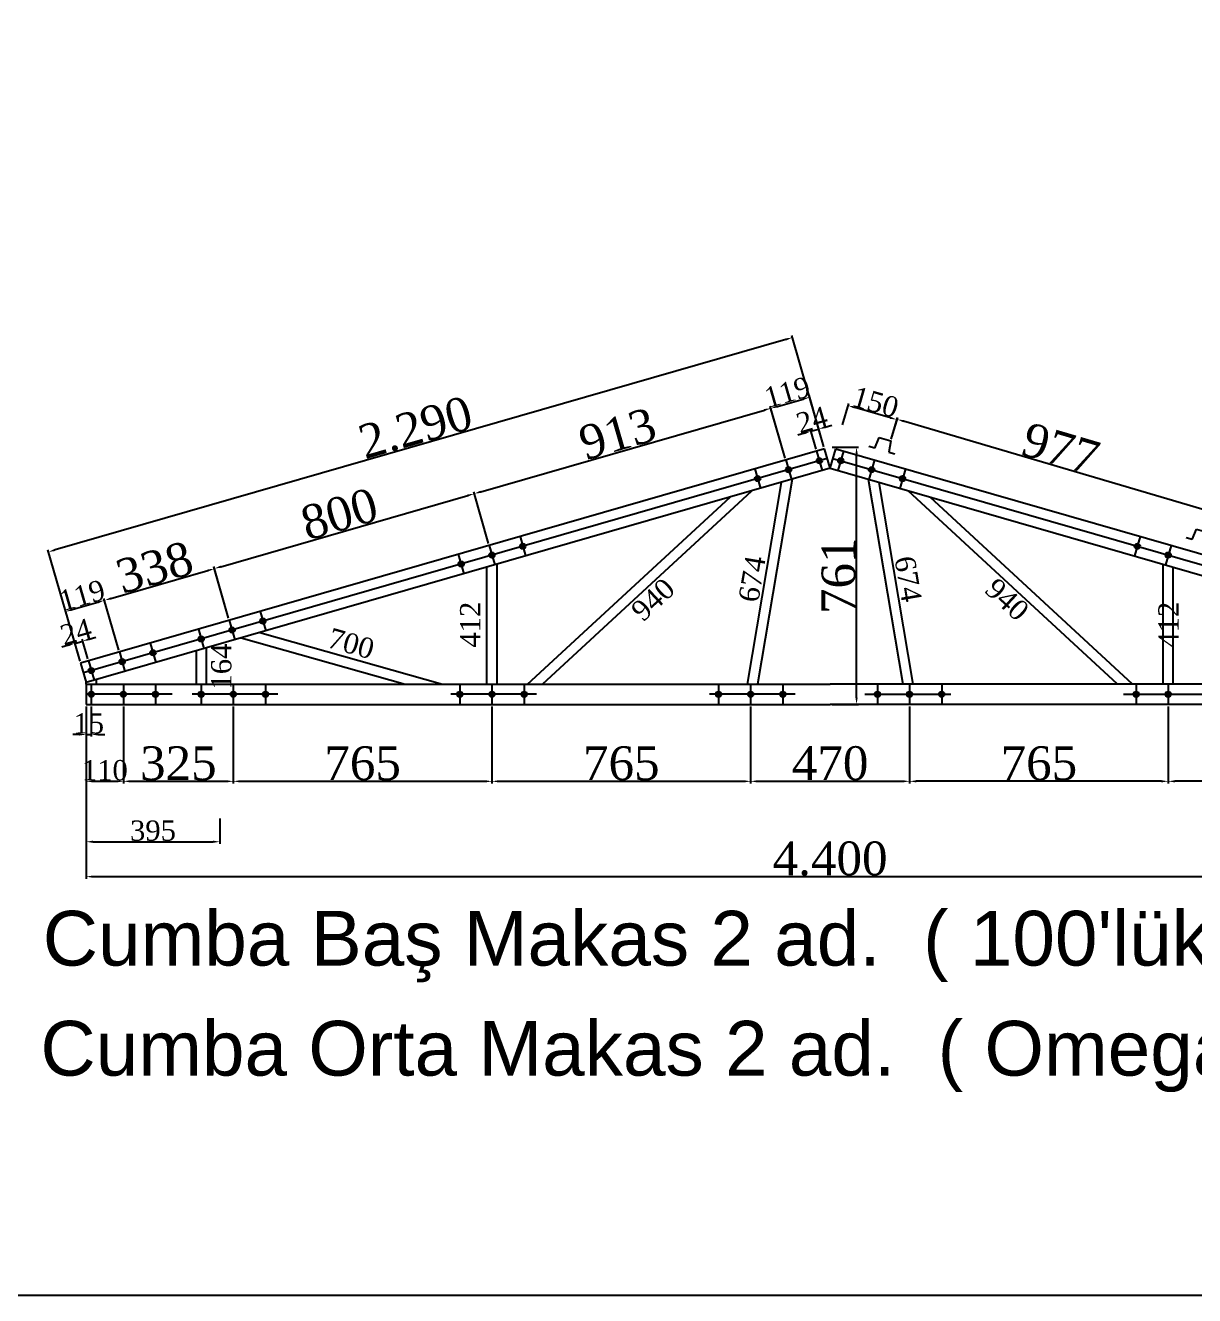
# Model space of a CAD drawing. Header units: millimetres. Extents: x 206945 to 219731, y -209822 to -201066.
# Drawn here: x 210090 to 213548, y -209822 to -206064 of the extents above; entities that cross this region are included whole.
import ezdxf

# ---------------------------------------------------------------- set-up
doc = ezdxf.new("R2010")
doc.units = ezdxf.units.MM
doc.header["$MEASUREMENT"] = 0
for name, color, linetype in [('Block1', 255, 'Continuous'), ('ZEMİN', 191, 'Continuous'), ('ÖLÇÜLENDİRME', 121, 'Continuous')]:
    doc.layers.add(name, color=color, linetype=linetype)
doc.styles.add('133', font='times.ttf')
doc.styles.get("Standard").update_dxf_attribs({"font": 'arial.ttf'})
doc.dimstyles.new('MAKAS', dxfattribs={"dimscale": 20, "dimtxt": 1.3, "dimasz": 1, "dimexe": 0.3, "dimexo": 0.3, "dimgap": 0.1, "dimtad": 1, "dimrnd": 1, "dimzin": 12, "dimdsep": 46, "dimlunit": 6, "dimtxsty": '133', "dimcen": 0.8, "dimdle": 0.0005, "dimclrd": 4, "dimclre": 6, "dimclrt": 2, "dimazin": 3, "dimtfac": 1, "dimtmove": 0, "dimatfit": 2, "dimldrblk": 'DOTSMALL', "dimfxl": 0, "dimtolj": 1, "dimtzin": 0, "dimarcsym": 0})
doc.dimstyles.new('makas 1', dxfattribs={"dimscale": 20, "dimtxt": 3, "dimasz": 1.2, "dimexe": 0.3, "dimexo": 0.3, "dimgap": 0.1, "dimtad": 1, "dimrnd": 1, "dimzin": 12, "dimdsep": 46, "dimlunit": 6, "dimtxsty": '133', "dimblk": 'NONE', "dimcen": 0.8, "dimdle": 0.0005, "dimse1": 1, "dimse2": 1, "dimsd1": 1, "dimsd2": 1, "dimclrd": 105, "dimclre": 42, "dimclrt": 2, "dimazin": 3, "dimtfac": 1, "dimtmove": 0, "dimatfit": 2, "dimldrblk": 'NONE', "dimfxl": 0, "dimtolj": 1, "dimtzin": 0, "dimarcsym": 0})

# ---------------------------------------------------------------- blocks, each defined once
blk = doc.blocks.new('*D7356')
at = {"layer": 'Defpoints', "color": 0}
for p in [(210259.5, -207885.2), (210253.1, -207950.4), (210276.4, -207943.6)]:
    blk.add_point(p, dxfattribs=at)
at = {"layer": 'ÖLÇÜLENDİRME', "color": 6, "lineweight": -2, "ltscale": 0.5}
for p, q in [((210274.7, -207937.9), (210257.9, -207879.4)), ((210251.4, -207944.6), (210234.6, -207886.1))]:
    blk.add_line(p, q, dxfattribs=at)
at = {"layer": 'ÖLÇÜLENDİRME', "color": 4, "lineweight": -2, "ltscale": 0.5}
for p, q in [((210278.8, -207879.6), (210298, -207874.1)), ((210217, -207897.4), (210197.8, -207903)), ((210236.2, -207891.9), (210259.5, -207885.2))]:
    blk.add_line(p, q, dxfattribs=at)
at = {"layer": 'ÖLÇÜLENDİRME', "color": 4}
for points in [[(210277.8, -207876.4), (210279.7, -207882.8), (210259.5, -207885.2)], [(210217.9, -207900.6), (210216.1, -207894.2), (210236.2, -207891.9)]]:
    blk.add_solid(points, dxfattribs=at)
at = {"layer": 'ÖLÇÜLENDİRME', "color": 2, "insert": (210239.1, -207857.8), "char_height": 60, "attachment_point": 5, "rotation": 16.0764, "style": '133'}
blk.add_mtext('\\A1;24', dxfattribs=at)
blk = doc.blocks.new('_DotSmall')
at = {"color": 0, "linetype": 'ByBlock', "const_width": 0.5}
blk.add_lwpolyline([(-0.0625, 0, 1), (0.0625, 0, 1)], format="xyb", close=True, dxfattribs=at)
blk = doc.blocks.new('*D7357')
at = {"layer": 'Defpoints', "color": 0}
for p in [(210323.7, -207764.7), (210367.7, -207917.3), (210253.1, -207950.4)]:
    blk.add_point(p, dxfattribs=at)
at = {"layer": 'ÖLÇÜLENDİRME', "color": 4, "lineweight": -2, "ltscale": 0.5}
blk.add_line((210228.3, -207792.2), (210304.5, -207770.2), dxfattribs=at)
at = {"layer": 'ÖLÇÜLENDİRME', "color": 6, "lineweight": -2, "ltscale": 0.5}
for p, q in [((210366, -207911.6), (210322, -207758.9)), ((210251.4, -207944.6), (210207.4, -207791.9))]:
    blk.add_line(p, q, dxfattribs=at)
at = {"layer": 'ÖLÇÜLENDİRME', "color": 4}
for points in [[(210305.4, -207773.4), (210303.5, -207767), (210323.7, -207764.7)], [(210227.4, -207788.9), (210229.2, -207795.4), (210209.1, -207797.7)]]:
    blk.add_solid(points, dxfattribs=at)
at = {"layer": 'ÖLÇÜLENDİRME', "color": 2, "insert": (210257.4, -207749.9), "char_height": 60, "attachment_point": 5, "rotation": 16.0764, "style": '133'}
blk.add_mtext('\\A1;119', dxfattribs=at)
blk = doc.blocks.new('*D7358')
at = {"layer": 'Defpoints', "color": 0}
for p in [(210648.7, -207671), (210692.7, -207823.7), (210367.7, -207917.3)]:
    blk.add_point(p, dxfattribs=at)
at = {"layer": 'ÖLÇÜLENDİRME', "color": 4, "lineweight": -2, "ltscale": 0.5}
blk.add_line((210342.9, -207759.1), (210629.5, -207676.5), dxfattribs=at)
at = {"layer": 'ÖLÇÜLENDİRME', "color": 6, "lineweight": -2, "ltscale": 0.5}
for p, q in [((210691, -207817.9), (210647, -207665.2)), ((210366, -207911.6), (210322, -207758.9))]:
    blk.add_line(p, q, dxfattribs=at)
at = {"layer": 'ÖLÇÜLENDİRME', "color": 4}
for points in [[(210630.4, -207679.7), (210628.5, -207673.3), (210648.7, -207671)], [(210342, -207755.9), (210343.8, -207762.3), (210323.7, -207764.7)]]:
    blk.add_solid(points, dxfattribs=at)
at = {"layer": 'ÖLÇÜLENDİRME', "color": 2, "insert": (210471.6, -207667.1), "char_height": 100, "attachment_point": 5, "rotation": 16.0764, "style": '133'}
blk.add_mtext('\\A1;338', dxfattribs=at)
blk = doc.blocks.new('*D7359')
at = {"layer": 'Defpoints', "color": 0}
for p in [(211417.3, -207449.1), (211461.4, -207602.1), (210692.7, -207823.7)]:
    blk.add_point(p, dxfattribs=at)
at = {"layer": 'ÖLÇÜLENDİRME', "color": 4, "lineweight": -2, "ltscale": 0.5}
blk.add_line((210667.8, -207665.1), (211398.1, -207454.6), dxfattribs=at)
at = {"layer": 'ÖLÇÜLENDİRME', "color": 6, "lineweight": -2, "ltscale": 0.5}
for p, q in [((211459.7, -207596.4), (211415.6, -207443.3)), ((210691, -207817.9), (210646.9, -207664.9))]:
    blk.add_line(p, q, dxfattribs=at)
at = {"layer": 'ÖLÇÜLENDİRME', "color": 4}
for points in [[(211399, -207457.8), (211397.1, -207451.4), (211417.3, -207449.1)], [(210666.9, -207661.9), (210668.7, -207668.3), (210648.6, -207670.6)]]:
    blk.add_solid(points, dxfattribs=at)
at = {"layer": 'ÖLÇÜLENDİRME', "color": 2, "insert": (211018.3, -207509.2), "char_height": 100, "attachment_point": 5, "rotation": 16.0764, "style": '133'}
blk.add_mtext('\\A1;800', dxfattribs=at)
blk = doc.blocks.new('*D7360')
at = {"layer": 'Defpoints', "color": 0}
for p in [(212294.4, -207196.3), (212338.5, -207349.4), (211461.4, -207602.1)]:
    blk.add_point(p, dxfattribs=at)
at = {"layer": 'ÖLÇÜLENDİRME', "color": 4, "lineweight": -2, "ltscale": 0.5}
blk.add_line((211436.5, -207443.5), (212275.2, -207201.9), dxfattribs=at)
at = {"layer": 'ÖLÇÜLENDİRME', "color": 6, "lineweight": -2, "ltscale": 0.5}
for p, q in [((212336.8, -207343.6), (212292.7, -207190.6)), ((211459.7, -207596.4), (211415.6, -207443.3))]:
    blk.add_line(p, q, dxfattribs=at)
at = {"layer": 'ÖLÇÜLENDİRME', "color": 4}
for points in [[(212276.1, -207205.1), (212274.3, -207198.7), (212294.4, -207196.3)], [(211435.6, -207440.3), (211437.4, -207446.8), (211417.3, -207449.1)]]:
    blk.add_solid(points, dxfattribs=at)
at = {"layer": 'ÖLÇÜLENDİRME', "color": 2, "insert": (211841.2, -207271.9), "char_height": 100, "attachment_point": 5, "rotation": 16.0764, "style": '133'}
blk.add_mtext('\\A1;913', dxfattribs=at)
blk = doc.blocks.new('*D7361')
at = {"layer": 'Defpoints', "color": 0}
for p in [(212409.1, -207163.7), (212453.1, -207316.3), (212338.5, -207349.4)]:
    blk.add_point(p, dxfattribs=at)
at = {"layer": 'ÖLÇÜLENDİRME', "color": 4, "lineweight": -2, "ltscale": 0.5}
blk.add_line((212313.7, -207191.2), (212389.9, -207169.2), dxfattribs=at)
at = {"layer": 'ÖLÇÜLENDİRME', "color": 6, "lineweight": -2, "ltscale": 0.5}
for p, q in [((212451.4, -207310.6), (212407.4, -207157.9)), ((212336.8, -207343.6), (212292.8, -207190.9))]:
    blk.add_line(p, q, dxfattribs=at)
at = {"layer": 'ÖLÇÜLENDİRME', "color": 4}
for points in [[(212390.8, -207172.4), (212389, -207166), (212409.1, -207163.7)], [(212312.8, -207188), (212314.6, -207194.4), (212294.5, -207196.7)]]:
    blk.add_solid(points, dxfattribs=at)
at = {"layer": 'ÖLÇÜLENDİRME', "color": 2, "insert": (212342.8, -207148.9), "char_height": 60, "attachment_point": 5, "rotation": 16.0764, "style": '133'}
blk.add_mtext('\\A1;119', dxfattribs=at)
blk = doc.blocks.new('*D7362')
at = {"layer": 'Defpoints', "color": 0}
for p in [(212436.2, -207257.9), (212453.1, -207316.3), (212429.8, -207323.1)]:
    blk.add_point(p, dxfattribs=at)
at = {"layer": 'ÖLÇÜLENDİRME', "color": 4, "lineweight": -2, "ltscale": 0.5}
for p, q in [((212393.7, -207270.1), (212374.5, -207275.7)), ((212412.9, -207264.6), (212436.2, -207257.9)), ((212455.5, -207252.3), (212474.7, -207246.8))]:
    blk.add_line(p, q, dxfattribs=at)
at = {"layer": 'ÖLÇÜLENDİRME', "color": 6, "lineweight": -2, "ltscale": 0.5}
for p, q in [((212428.1, -207317.3), (212411.3, -207258.8)), ((212451.4, -207310.6), (212434.6, -207252.1))]:
    blk.add_line(p, q, dxfattribs=at)
at = {"layer": 'ÖLÇÜLENDİRME', "color": 4}
for points in [[(212394.6, -207273.3), (212392.8, -207266.9), (212412.9, -207264.6)], [(212454.5, -207249.1), (212456.4, -207255.5), (212436.2, -207257.9)]]:
    blk.add_solid(points, dxfattribs=at)
at = {"layer": 'ÖLÇÜLENDİRME', "color": 2, "insert": (212415.7, -207230.5), "char_height": 60, "attachment_point": 5, "rotation": 16.0764, "style": '133'}
blk.add_mtext('\\A1;24', dxfattribs=at)
blk = doc.blocks.new('*D7363')
at = {"layer": 'Defpoints', "color": 0}
for p in [(212453.1, -207316.3), (210158.2, -207621.2), (210253.1, -207950.4)]:
    blk.add_point(p, dxfattribs=at)
at = {"layer": 'ÖLÇÜLENDİRME', "color": 6, "lineweight": -2, "ltscale": 0.5}
for p, q in [((212451.4, -207310.6), (212356.6, -206981.5)), ((210251.4, -207944.6), (210156.6, -207615.5))]:
    blk.add_line(p, q, dxfattribs=at)
at = {"layer": 'ÖLÇÜLENDİRME', "color": 4, "lineweight": -2, "ltscale": 0.5}
blk.add_line((212339, -206992.8), (210177.5, -207615.7), dxfattribs=at)
at = {"layer": 'ÖLÇÜLENDİRME', "color": 4}
for points in [[(212339.9, -206996), (212338.1, -206989.6), (212358.2, -206987.2)], [(210176.5, -207612.5), (210178.4, -207618.9), (210158.2, -207621.2)]]:
    blk.add_solid(points, dxfattribs=at)
at = {"layer": 'ÖLÇÜLENDİRME', "color": 2, "insert": (211243.6, -207253.4), "char_height": 100, "attachment_point": 5, "rotation": 16.0764, "style": '133'}
blk.add_mtext('\\A1;2.290', dxfattribs=at)
blk = doc.blocks.new('*D7364')
at = {"layer": 'Defpoints', "color": 0}
for p in [(210269.7, -208072.5), (210284.7, -208072.5), (210284.7, -208161.4)]:
    blk.add_point(p, dxfattribs=at)
at = {"layer": 'ÖLÇÜLENDİRME', "color": 6, "lineweight": -2, "ltscale": 0.5}
for p, q in [((210269.7, -208078.5), (210269.7, -208167.4)), ((210284.7, -208078.5), (210284.7, -208167.4))]:
    blk.add_line(p, q, dxfattribs=at)
at = {"layer": 'ÖLÇÜLENDİRME', "color": 4, "lineweight": -2, "ltscale": 0.5}
for p, q in [((210249.7, -208161.4), (210229.7, -208161.4)), ((210269.7, -208161.4), (210284.7, -208161.4)), ((210304.7, -208161.4), (210324.7, -208161.4))]:
    blk.add_line(p, q, dxfattribs=at)
at = {"layer": 'ÖLÇÜLENDİRME', "color": 4}
for points in [[(210249.7, -208164.8), (210249.7, -208158.1), (210269.7, -208161.4)], [(210304.7, -208158.1), (210304.7, -208164.8), (210284.7, -208161.4)]]:
    blk.add_solid(points, dxfattribs=at)
at = {"layer": 'ÖLÇÜLENDİRME', "color": 2, "insert": (210277.2, -208129), "char_height": 60, "attachment_point": 5, "style": '133'}
blk.add_mtext('\\A1;15', dxfattribs=at)
blk = doc.blocks.new('*D7365')
at = {"layer": 'Defpoints', "color": 0}
for p in [(210269.7, -208072.5), (210379.7, -208072.5), (210379.7, -208300.1)]:
    blk.add_point(p, dxfattribs=at)
at = {"layer": 'ÖLÇÜLENDİRME', "color": 6, "lineweight": -2, "ltscale": 0.5}
for p, q in [((210269.7, -208078.5), (210269.7, -208306.1)), ((210379.7, -208078.5), (210379.7, -208306.1))]:
    blk.add_line(p, q, dxfattribs=at)
at = {"layer": 'ÖLÇÜLENDİRME', "color": 4, "lineweight": -2, "ltscale": 0.5}
blk.add_line((210289.7, -208300.1), (210359.7, -208300.1), dxfattribs=at)
at = {"layer": 'ÖLÇÜLENDİRME', "color": 4}
for points in [[(210289.7, -208296.8), (210289.7, -208303.4), (210269.7, -208300.1)], [(210359.7, -208303.4), (210359.7, -208296.8), (210379.7, -208300.1)]]:
    blk.add_solid(points, dxfattribs=at)
at = {"layer": 'ÖLÇÜLENDİRME', "color": 2, "insert": (210324.7, -208267.6), "char_height": 60, "attachment_point": 5, "style": '133'}
blk.add_mtext('\\A1;110', dxfattribs=at)
blk = doc.blocks.new('*D7366')
at = {"layer": 'Defpoints', "color": 0}
for p in [(210379.7, -208072.5), (210704.7, -208072.5), (210704.7, -208300.1)]:
    blk.add_point(p, dxfattribs=at)
at = {"layer": 'ÖLÇÜLENDİRME', "color": 6, "lineweight": -2, "ltscale": 0.5}
for p, q in [((210379.7, -208078.5), (210379.7, -208306.1)), ((210704.7, -208078.5), (210704.7, -208306.1))]:
    blk.add_line(p, q, dxfattribs=at)
at = {"layer": 'ÖLÇÜLENDİRME', "color": 4, "lineweight": -2, "ltscale": 0.5}
blk.add_line((210399.7, -208300.1), (210684.7, -208300.1), dxfattribs=at)
at = {"layer": 'ÖLÇÜLENDİRME', "color": 4}
for points in [[(210399.7, -208296.8), (210399.7, -208303.4), (210379.7, -208300.1)], [(210684.7, -208303.4), (210684.7, -208296.8), (210704.7, -208300.1)]]:
    blk.add_solid(points, dxfattribs=at)
at = {"layer": 'ÖLÇÜLENDİRME', "color": 2, "insert": (210542.2, -208247.3), "char_height": 100, "attachment_point": 5, "style": '133'}
blk.add_mtext('\\A1;325', dxfattribs=at)
blk = doc.blocks.new('*D7367')
at = {"layer": 'Defpoints', "color": 0}
for p in [(210704.7, -208072.5), (211469.7, -208072.5), (211469.7, -208300.1)]:
    blk.add_point(p, dxfattribs=at)
at = {"layer": 'ÖLÇÜLENDİRME', "color": 6, "lineweight": -2, "ltscale": 0.5}
for p, q in [((210704.7, -208078.5), (210704.7, -208306.1)), ((211469.7, -208078.5), (211469.7, -208306.1))]:
    blk.add_line(p, q, dxfattribs=at)
at = {"layer": 'ÖLÇÜLENDİRME', "color": 4, "lineweight": -2, "ltscale": 0.5}
blk.add_line((210724.7, -208300.1), (211449.7, -208300.1), dxfattribs=at)
at = {"layer": 'ÖLÇÜLENDİRME', "color": 4}
for points in [[(210724.7, -208296.8), (210724.7, -208303.4), (210704.7, -208300.1)], [(211449.7, -208303.4), (211449.7, -208296.8), (211469.7, -208300.1)]]:
    blk.add_solid(points, dxfattribs=at)
at = {"layer": 'ÖLÇÜLENDİRME', "color": 2, "insert": (211087.2, -208247.2), "char_height": 100, "attachment_point": 5, "style": '133'}
blk.add_mtext('\\A1;765', dxfattribs=at)
blk = doc.blocks.new('*D7368')
at = {"layer": 'Defpoints', "color": 0}
for p in [(211469.7, -208072.5), (212234.7, -208072.5), (212234.7, -208300.1)]:
    blk.add_point(p, dxfattribs=at)
at = {"layer": 'ÖLÇÜLENDİRME', "color": 6, "lineweight": -2, "ltscale": 0.5}
for p, q in [((211469.7, -208078.5), (211469.7, -208306.1)), ((212234.7, -208078.5), (212234.7, -208306.1))]:
    blk.add_line(p, q, dxfattribs=at)
at = {"layer": 'ÖLÇÜLENDİRME', "color": 4, "lineweight": -2, "ltscale": 0.5}
blk.add_line((211489.7, -208300.1), (212214.7, -208300.1), dxfattribs=at)
at = {"layer": 'ÖLÇÜLENDİRME', "color": 4}
for points in [[(211489.7, -208296.8), (211489.7, -208303.4), (211469.7, -208300.1)], [(212214.7, -208303.4), (212214.7, -208296.8), (212234.7, -208300.1)]]:
    blk.add_solid(points, dxfattribs=at)
at = {"layer": 'ÖLÇÜLENDİRME', "color": 2, "insert": (211852.2, -208247.2), "char_height": 100, "attachment_point": 5, "style": '133'}
blk.add_mtext('\\A1;765', dxfattribs=at)
blk = doc.blocks.new('*D7369')
at = {"layer": 'Defpoints', "color": 0}
for p in [(212234.7, -208072.5), (212704.7, -208133.1), (212704.7, -208300.1)]:
    blk.add_point(p, dxfattribs=at)
at = {"layer": 'ÖLÇÜLENDİRME', "color": 6, "lineweight": -2, "ltscale": 0.5}
for p, q in [((212234.7, -208078.5), (212234.7, -208306.1)), ((212704.7, -208139.1), (212704.7, -208306.1))]:
    blk.add_line(p, q, dxfattribs=at)
at = {"layer": 'ÖLÇÜLENDİRME', "color": 4, "lineweight": -2, "ltscale": 0.5}
blk.add_line((212254.7, -208300.1), (212684.7, -208300.1), dxfattribs=at)
at = {"layer": 'ÖLÇÜLENDİRME', "color": 4}
for points in [[(212254.7, -208296.8), (212254.7, -208303.4), (212234.7, -208300.1)], [(212684.7, -208303.4), (212684.7, -208296.8), (212704.7, -208300.1)]]:
    blk.add_solid(points, dxfattribs=at)
at = {"layer": 'ÖLÇÜLENDİRME', "color": 2, "insert": (212469.7, -208247.2), "char_height": 100, "attachment_point": 5, "style": '133'}
blk.add_mtext('\\A1;470', dxfattribs=at)
blk = doc.blocks.new('*D7370')
at = {"layer": 'Defpoints', "color": 0}
for p in [(210269.7, -208404.5), (210664.7, -208404.5), (210664.7, -208478.9)]:
    blk.add_point(p, dxfattribs=at)
at = {"layer": 'ÖLÇÜLENDİRME', "color": 6, "lineweight": -2, "ltscale": 0.5}
for p, q in [((210269.7, -208410.5), (210269.7, -208484.9)), ((210664.7, -208410.5), (210664.7, -208484.9))]:
    blk.add_line(p, q, dxfattribs=at)
at = {"layer": 'ÖLÇÜLENDİRME', "color": 4, "lineweight": -2, "ltscale": 0.5}
blk.add_line((210289.7, -208478.9), (210644.7, -208478.9), dxfattribs=at)
at = {"layer": 'ÖLÇÜLENDİRME', "color": 4}
for points in [[(210289.7, -208475.6), (210289.7, -208482.3), (210269.7, -208478.9)], [(210644.7, -208482.3), (210644.7, -208475.6), (210664.7, -208478.9)]]:
    blk.add_solid(points, dxfattribs=at)
at = {"layer": 'ÖLÇÜLENDİRME', "color": 2, "insert": (210467.2, -208446.4), "char_height": 60, "attachment_point": 5, "style": '133'}
blk.add_mtext('\\A1;395', dxfattribs=at)
blk = doc.blocks.new('*D7371')
at = {"layer": 'Defpoints', "color": 0}
for p in [(210269.7, -208214.9), (214669.7, -208192.3), (214669.7, -208582.1)]:
    blk.add_point(p, dxfattribs=at)
at = {"layer": 'ÖLÇÜLENDİRME', "color": 6, "lineweight": -2, "ltscale": 0.5}
for p, q in [((210269.7, -208220.9), (210269.7, -208588.1)), ((214669.7, -208198.3), (214669.7, -208588.1))]:
    blk.add_line(p, q, dxfattribs=at)
at = {"layer": 'ÖLÇÜLENDİRME', "color": 4, "lineweight": -2, "ltscale": 0.5}
blk.add_line((210289.7, -208582.1), (214649.7, -208582.1), dxfattribs=at)
at = {"layer": 'ÖLÇÜLENDİRME', "color": 4}
for points in [[(210289.7, -208578.8), (210289.7, -208585.4), (210269.7, -208582.1)], [(214649.7, -208585.4), (214649.7, -208578.8), (214669.7, -208582.1)]]:
    blk.add_solid(points, dxfattribs=at)
at = {"layer": 'ÖLÇÜLENDİRME', "color": 2, "insert": (212469.7, -208529.2), "char_height": 100, "attachment_point": 5, "style": '133'}
blk.add_mtext('\\A1;4.400', dxfattribs=at)
blk = doc.blocks.new('*D7372')
at = {"layer": 'Defpoints', "color": 0}
for p in [(210609.7, -207878.8), (210609.7, -208042.5), (210701.8, -208042.5)]:
    blk.add_point(p, dxfattribs=at)
at = {"layer": 'Block1', "color": 2, "insert": (210669.4, -207960.6), "char_height": 60, "attachment_point": 5, "rotation": 90, "style": '133'}
blk.add_mtext('\\A1;164', dxfattribs=at)
blk = doc.blocks.new('_None')
blk = doc.blocks.new('*D7373')
at = {"layer": 'Defpoints', "color": 0}
for p in [(210707.6, -207829), (210701, -207852.5), (211374.7, -208042.5)]:
    blk.add_point(p, dxfattribs=at)
at = {"layer": 'Block1', "color": 2, "insert": (211053.3, -207892.7), "char_height": 60, "attachment_point": 5, "rotation": 344.2531, "style": '133'}
blk.add_mtext('\\A1;700', dxfattribs=at)
blk = doc.blocks.new('*D7374')
at = {"layer": 'Defpoints', "color": 0}
for p in [(211437.2, -207631), (211469.7, -207631), (211469.7, -208042.5)]:
    blk.add_point(p, dxfattribs=at)
at = {"layer": 'Block1', "color": 2, "insert": (211405.2, -207836.7), "char_height": 60, "attachment_point": 5, "rotation": 90, "style": '133'}
blk.add_mtext('\\A1;412', dxfattribs=at)
blk = doc.blocks.new('*D7375')
at = {"layer": 'Defpoints', "color": 0}
for p in [(212255.5, -207404.5), (211564.7, -208042.5), (211622.8, -208105.3)]:
    blk.add_point(p, dxfattribs=at)
at = {"layer": 'ZEMİN', "color": 2, "insert": (211946.1, -207762.4), "char_height": 60, "attachment_point": 5, "rotation": 42.7224, "style": '133'}
blk.add_mtext('\\A1;940', dxfattribs=at)
blk = doc.blocks.new('*D7376')
at = {"layer": 'Defpoints', "color": 0}
for p in [(212327.3, -207374.9), (212346.8, -207378.2), (212234.7, -208042.5)]:
    blk.add_point(p, dxfattribs=at)
at = {"layer": 'ZEMİN', "color": 2, "insert": (212239.1, -207701.6), "char_height": 60, "attachment_point": 5, "rotation": 80.4212, "style": '133'}
blk.add_mtext('\\A1;674', dxfattribs=at)
blk = doc.blocks.new('*D7380')
at = {"layer": 'Defpoints', "color": 0}
for p in [(213469.7, -208072.5), (214234.7, -208072.5), (213469.7, -208300.1)]:
    blk.add_point(p, dxfattribs=at)
at = {"layer": 'ÖLÇÜLENDİRME', "color": 6, "lineweight": -2, "ltscale": 0.5}
for p, q in [((213469.7, -208078.5), (213469.7, -208306.1)), ((214234.7, -208078.5), (214234.7, -208306.1))]:
    blk.add_line(p, q, dxfattribs=at)
at = {"layer": 'ÖLÇÜLENDİRME', "color": 4, "lineweight": -2, "ltscale": 0.5}
blk.add_line((214214.7, -208300.1), (213489.7, -208300.1), dxfattribs=at)
at = {"layer": 'ÖLÇÜLENDİRME', "color": 4}
for points in [[(213489.7, -208296.8), (213489.7, -208303.4), (213469.7, -208300.1)], [(214214.7, -208303.4), (214214.7, -208296.8), (214234.7, -208300.1)]]:
    blk.add_solid(points, dxfattribs=at)
at = {"layer": 'ÖLÇÜLENDİRME', "color": 2, "insert": (213852.2, -208247.2), "char_height": 100, "attachment_point": 5, "style": '133'}
blk.add_mtext('\\A1;765', dxfattribs=at)
blk = doc.blocks.new('*D7381')
at = {"layer": 'Defpoints', "color": 0}
for p in [(212704.7, -208072.5), (213469.7, -208072.5), (212704.7, -208300.1)]:
    blk.add_point(p, dxfattribs=at)
at = {"layer": 'ÖLÇÜLENDİRME', "color": 6, "lineweight": -2, "ltscale": 0.5}
for p, q in [((212704.7, -208078.5), (212704.7, -208306.1)), ((213469.7, -208078.5), (213469.7, -208306.1))]:
    blk.add_line(p, q, dxfattribs=at)
at = {"layer": 'ÖLÇÜLENDİRME', "color": 4, "lineweight": -2, "ltscale": 0.5}
blk.add_line((213449.7, -208300.1), (212724.7, -208300.1), dxfattribs=at)
at = {"layer": 'ÖLÇÜLENDİRME', "color": 4}
for points in [[(212724.7, -208296.8), (212724.7, -208303.4), (212704.7, -208300.1)], [(213449.7, -208303.4), (213449.7, -208296.8), (213469.7, -208300.1)]]:
    blk.add_solid(points, dxfattribs=at)
at = {"layer": 'ÖLÇÜLENDİRME', "color": 2, "insert": (213087.2, -208247.2), "char_height": 100, "attachment_point": 5, "style": '133'}
blk.add_mtext('\\A1;765', dxfattribs=at)
blk = doc.blocks.new('*D7385')
at = {"layer": 'Defpoints', "color": 0}
for p in [(213469.7, -207631), (213502.2, -207631), (213469.7, -208042.5)]:
    blk.add_point(p, dxfattribs=at)
at = {"layer": 'Block1', "color": 2, "insert": (213470.3, -207836.7), "char_height": 60, "attachment_point": 5, "rotation": 90, "style": '133'}
blk.add_mtext('\\A1;412', dxfattribs=at)
blk = doc.blocks.new('*D7386')
at = {"layer": 'Defpoints', "color": 0}
for p in [(212683.9, -207404.5), (213374.7, -208042.5), (213316.7, -208105.3)]:
    blk.add_point(p, dxfattribs=at)
at = {"layer": 'ZEMİN', "color": 2, "insert": (212993.3, -207762.4), "char_height": 60, "attachment_point": 5, "rotation": 317.2776, "style": '133'}
blk.add_mtext('\\A1;940', dxfattribs=at)
blk = doc.blocks.new('*D7387')
at = {"layer": 'Defpoints', "color": 0}
for p in [(212592.6, -207378.2), (212612.1, -207374.9), (212704.7, -208042.5)]:
    blk.add_point(p, dxfattribs=at)
at = {"layer": 'ZEMİN', "color": 2, "insert": (212700.3, -207701.6), "char_height": 60, "attachment_point": 5, "rotation": 279.5788, "style": '133'}
blk.add_mtext('\\A1;674', dxfattribs=at)
blk = doc.blocks.new('*D7388')
at = {"layer": 'Defpoints', "color": 0}
for p in [(212469.7, -207311.6), (212547.9, -207311.6), (212469.7, -208072.5)]:
    blk.add_point(p, dxfattribs=at)
at = {"layer": 'ÖLÇÜLENDİRME', "color": 6, "lineweight": -2, "ltscale": 0.5}
for p, q in [((212475.7, -207311.6), (212553.9, -207311.6)), ((212475.7, -208072.5), (212553.9, -208072.5))]:
    blk.add_line(p, q, dxfattribs=at)
at = {"layer": 'ÖLÇÜLENDİRME', "color": 4, "lineweight": -2, "ltscale": 0.5}
blk.add_line((212547.9, -208052.5), (212547.9, -207331.6), dxfattribs=at)
at = {"layer": 'ÖLÇÜLENDİRME', "color": 4}
for points in [[(212551.3, -207331.6), (212544.6, -207331.6), (212547.9, -207311.6)], [(212544.6, -208052.5), (212551.3, -208052.5), (212547.9, -208072.5)]]:
    blk.add_solid(points, dxfattribs=at)
at = {"layer": 'ÖLÇÜLENDİRME', "color": 2, "insert": (212495, -207692), "char_height": 100, "attachment_point": 5, "rotation": 90, "style": '133'}
blk.add_mtext('\\A1;761', dxfattribs=at)
blk = doc.blocks.new('omega')
at = {"layer": 'Block1', "color": 1}
for p, q in [((32355.1, 6698), (32368.3, 6728.5)), ((32368.3, 6728.5), (32402.8, 6718.3)), ((32355.1, 6698), (32337.8, 6703.1)), ((32402.8, 6718.3), (32397.3, 6685.5)), ((32397.3, 6685.5), (32414.5, 6680.4))]:
    blk.add_line(p, q, dxfattribs=at)
blk = doc.blocks.new('*D7389')
at = {"layer": 'Defpoints', "color": 0}
for p in [(212523.1, -207188.6), (212504.9, -207251.7), (212649.1, -207293.2)]:
    blk.add_point(p, dxfattribs=at)
at = {"layer": 'ÖLÇÜLENDİRME', "color": 6, "lineweight": -2, "ltscale": 0.5}
for p, q in [((212506.6, -207245.9), (212524.8, -207182.8)), ((212650.7, -207287.5), (212668.9, -207224.3))]:
    blk.add_line(p, q, dxfattribs=at)
at = {"layer": 'ÖLÇÜLENDİRME', "color": 4, "lineweight": -2, "ltscale": 0.5}
blk.add_line((212648.1, -207224.6), (212542.4, -207194.1), dxfattribs=at)
at = {"layer": 'ÖLÇÜLENDİRME', "color": 4}
for points in [[(212543.3, -207190.9), (212541.4, -207197.3), (212523.1, -207188.6)], [(212647.1, -207227.8), (212649, -207221.4), (212667.3, -207230.1)]]:
    blk.add_solid(points, dxfattribs=at)
at = {"layer": 'ÖLÇÜLENDİRME', "color": 2, "insert": (212604.2, -207178.2), "char_height": 60, "attachment_point": 5, "rotation": 343.9236, "style": '133'}
blk.add_mtext('\\A1;150', dxfattribs=at)
blk = doc.blocks.new('*D7393')
at = {"layer": 'Defpoints', "color": 0}
for p in [(212667.9, -207229.2), (212650.7, -207287.5), (213587.9, -207563.8)]:
    blk.add_point(p, dxfattribs=at)
at = {"layer": 'ÖLÇÜLENDİRME', "color": 6, "lineweight": -2, "ltscale": 0.5}
for p, q in [((212652.4, -207281.7), (212669.6, -207223.4)), ((213589.6, -207558), (213606.8, -207499.7))]:
    blk.add_line(p, q, dxfattribs=at)
at = {"layer": 'ÖLÇÜLENDİRME', "color": 4, "lineweight": -2, "ltscale": 0.5}
blk.add_line((213585.9, -207499.8), (212687.1, -207234.8), dxfattribs=at)
at = {"layer": 'ÖLÇÜLENDİRME', "color": 4}
for points in [[(212688.1, -207231.6), (212686.2, -207238), (212667.9, -207229.2)], [(213585, -207503), (213586.9, -207496.7), (213605.1, -207505.5)]]:
    blk.add_solid(points, dxfattribs=at)
at = {"layer": 'ÖLÇÜLENDİRME', "color": 2, "insert": (213151.5, -207316.6), "char_height": 100, "attachment_point": 5, "rotation": 343.5718, "style": '133'}
blk.add_mtext('\\A1;977', dxfattribs=at)

msp = doc.modelspace()

# ---------------------------------------------------------------- linework, layer by layer
at = {"color": 2}
msp.add_lwpolyline([(209922.706, -203379.081), (219729.429, -203379.081), (219729.429, -209821.577), (209922.706, -209821.577)], close=True, dxfattribs=at)
at = {"layer": 'Block1', "color": 1}
for p, q in [((212453.09, -207316.341), (210253.09, -207950.357)), ((212469.705, -207373.995), (212453.09, -207316.341)), ((212469.705, -207373.995), (212486.321, -207316.341)), ((212486.321, -207316.341), (214686.321, -207950.357)), ((212469.705, -207373.995), (210269.705, -208008.011)), ((212469.705, -207373.995), (214669.705, -208008.011)), ((211484.705, -208012.466), (211484.705, -207657.861)), ((213454.706, -208012.466), (213454.706, -207657.861)), ((211454.705, -208012.466), (211454.705, -207666.507)), ((213484.706, -208012.466), (213484.706, -207666.507)), ((210728.414, -207875.816), (211213.04, -208012.466)), ((210783.083, -207860.061), (211323.582, -208012.466)), ((210594.705, -207914.349), (210594.705, -208012.466)), ((210624.705, -207905.704), (210624.705, -208012.466)), ((210253.09, -207950.357), (210269.705, -208008.011)), ((210269.705, -208012.466), (210269.705, -208008.011)), ((210269.705, -208012.466), (212469.705, -208012.466)), ((210269.705, -208012.466), (210269.705, -208072.466)), ((210299.705, -208012.466), (210299.705, -207999.365)), ((214669.705, -208012.466), (212469.705, -208012.466)), ((210269.705, -208072.466), (212469.705, -208072.466)), ((214669.705, -208072.466), (212469.705, -208072.466))]:
    msp.add_line(p, q, dxfattribs=at)
at = {"layer": 'Block1', "color": 2}
for p, q in [((212461.398, -207345.168), (210261.398, -207979.184)), ((212338.498, -207349.366), (212355.113, -207407.019)), ((212429.783, -207323.058), (212446.398, -207380.712)), ((212478.013, -207345.168), (214678.013, -207979.184)), ((212509.628, -207323.058), (212493.013, -207380.712)), ((212600.913, -207349.366), (212584.298, -207407.019)), ((212247.213, -207375.673), (212263.828, -207433.326)), ((212692.198, -207375.673), (212675.583, -207433.326)), ((211552.682, -207575.829), (211569.297, -207633.483)), ((213386.729, -207575.829), (213370.114, -207633.483)), ((211461.397, -207602.136), (211478.012, -207659.79)), ((213478.014, -207602.136), (213461.399, -207659.79)), ((211370.112, -207628.444), (211386.728, -207686.097)), ((210783.968, -207797.364), (210800.583, -207855.017)), ((210692.683, -207823.671), (210709.298, -207881.324)), ((210601.398, -207849.978), (210618.013, -207907.632)), ((210367.683, -207917.333), (210384.298, -207974.986)), ((210458.968, -207891.025), (210475.583, -207948.679)), ((210276.398, -207943.64), (210293.013, -208001.294)), ((210284.705, -208012.466), (210284.705, -208072.466)), ((210379.705, -208012.466), (210379.705, -208072.466)), ((210474.705, -208012.466), (210474.705, -208072.466)), ((210609.705, -208012.466), (210609.705, -208072.466)), ((210704.705, -208012.466), (210704.705, -208072.466)), ((210799.705, -208012.466), (210799.705, -208072.466)), ((211374.705, -208012.466), (211374.705, -208072.466)), ((211469.705, -208012.466), (211469.705, -208072.466)), ((211564.705, -208012.466), (211564.705, -208072.466)), ((212139.705, -208012.466), (212139.705, -208072.466)), ((212234.705, -208012.466), (212234.705, -208072.466)), ((212329.705, -208012.466), (212329.705, -208072.466)), ((212609.706, -208012.466), (212609.706, -208072.466)), ((212704.706, -208012.466), (212704.706, -208072.466)), ((212799.706, -208012.466), (212799.706, -208072.466)), ((213374.706, -208012.466), (213374.706, -208072.466)), ((213469.706, -208012.466), (213469.706, -208072.466))]:
    msp.add_line(p, q, dxfattribs=at)
at = {"layer": 'Block1', "color": 1}
for centre, radius in [((212438.09, -207351.885), 8), ((212438.09, -207351.885), 4), ((212501.321, -207351.885), 8), ((212501.321, -207351.885), 4), ((212346.805, -207378.192), 8), ((212346.805, -207378.192), 4), ((212592.606, -207378.192), 8), ((212592.606, -207378.192), 4), ((212255.52, -207404.5), 8), ((212255.52, -207404.499), 4), ((212683.891, -207404.5), 8), ((212683.891, -207404.499), 4), ((211560.99, -207604.656), 8), ((211560.99, -207604.656), 4), ((213378.421, -207604.656), 8), ((213378.421, -207604.656), 4), ((211378.42, -207657.271), 8), ((211378.42, -207657.27), 4), ((211469.705, -207630.963), 8), ((211469.705, -207630.963), 4), ((213469.706, -207630.963), 8), ((213469.706, -207630.963), 4), ((210700.99, -207852.498), 8), ((210792.275, -207826.191), 8), ((210792.275, -207826.191), 4), ((210609.706, -207878.806), 8), ((210609.705, -207878.805), 4), ((210700.99, -207852.498), 4), ((210467.275, -207919.852), 8), ((210467.275, -207919.852), 4), ((210375.991, -207946.159), 8), ((210375.99, -207946.159), 4), ((210284.706, -207972.467), 8), ((210284.705, -207972.466), 4), ((210284.705, -208042.466), 8), ((210379.705, -208042.466), 8), ((210474.705, -208042.466), 8), ((210609.705, -208042.466), 8), ((210704.705, -208042.466), 8), ((210799.705, -208042.466), 8), ((211374.705, -208042.466), 8), ((211469.705, -208042.466), 8), ((211564.705, -208042.466), 8), ((212139.705, -208042.466), 8), ((212234.705, -208042.466), 8), ((212329.705, -208042.466), 8), ((212609.706, -208042.466), 8), ((212704.706, -208042.466), 8), ((212799.706, -208042.466), 8), ((213374.706, -208042.466), 8), ((213469.706, -208042.466), 8), ((210284.705, -208042.466), 4), ((210379.705, -208042.466), 4), ((210474.705, -208042.466), 4), ((210609.705, -208042.466), 4), ((210704.705, -208042.466), 4), ((210799.705, -208042.466), 4), ((211374.705, -208042.466), 4), ((211469.705, -208042.466), 4), ((211564.705, -208042.466), 4), ((212139.705, -208042.466), 4), ((212234.705, -208042.466), 4), ((212329.705, -208042.466), 4), ((212609.706, -208042.466), 4), ((212704.706, -208042.466), 4), ((212799.706, -208042.466), 4), ((213374.706, -208042.466), 4), ((213469.706, -208042.466), 4)]:
    msp.add_circle(centre, radius, dxfattribs=at)
at = {"layer": 'ZEMİN', "color": 1}
for p, q in [((212325.277, -207415.617), (212224.555, -208012.466)), ((212357.257, -207406.401), (212254.979, -208012.466)), ((212582.154, -207406.401), (212684.432, -208012.466)), ((212614.134, -207415.617), (212714.856, -208012.466)), ((211575.081, -208012.466), (212174.239, -207459.145)), ((211619.299, -208012.466), (212238.516, -207440.621)), ((213320.111, -208012.466), (212700.895, -207440.621)), ((213364.33, -208012.466), (212765.172, -207459.145))]:
    msp.add_line(p, q, dxfattribs=at)
at = {"layer": 'ÖLÇÜLENDİRME', "color": 2, "ltscale": 0.5}
for p, q in [((210523.49, -208042.466), (210269.705, -208042.466)), ((210836.576, -208042.466), (210582.792, -208042.466)), ((211601.576, -208042.466), (211347.791, -208042.466)), ((212366.575, -208042.466), (212112.791, -208042.466)), ((212572.836, -208042.466), (212826.62, -208042.466)), ((213337.835, -208042.466), (213591.62, -208042.466))]:
    msp.add_line(p, q, dxfattribs=at)

# ---------------------------------------------------------------- block references
at = {"layer": 'Block1', "color": 1, "rotation": 0.5866211385630021}
for p in [(180316.716, -214342.89), (181255.56, -214613.454)]:
    msp.add_blockref('omega', p, dxfattribs=at)

# ---------------------------------------------------------------- texts
at = {"layer": 'ÖLÇÜLENDİRME', "color": 2, "char_height": 162, "width": 10329.32356, "attachment_point": 1}
for s, insert in [("Cumba Baş Makas 2 ad.  ( 100'lük Omega )  LAMBİRİ KAPLANACAK", (210141.21, -208683.267)), ('Cumba Orta Makas 2 ad.  ( Omegasız )', (210134.308, -209008.799))]:
    msp.add_mtext(s, dxfattribs=dict(at, insert=insert))

# ---------------------------------------------------------------- dimensions: what is measured, and where the dimension line sits
at = {"layer": 'Block1', "color": 1}
for p1, p2, distance, picture, middle in [((211469.705, -208042.466), (211469.705, -207630.963), 32.527, '*D7374', (211405.238, -207836.715)), ((213469.706, -208042.466), (213469.706, -207630.963), -32.527, '*D7385', (213470.293, -207836.715)), ((211374.705, -208042.466), (210700.99, -207852.498), -24.381, '*D7373', (211053.296, -207892.697)), ((210609.705, -207878.805), (210609.705, -208042.466), 92.118, '*D7372', (210669.373, -207960.636))]:
    dim = msp.add_aligned_dim(p1=p1, p2=p2, distance=distance, dimstyle='makas 1', dxfattribs=at)
    dim.commit()
    dim.dimension.update_dxf_attribs({"geometry": picture, "text_midpoint": middle})
at = {"layer": 'ZEMİN', "color": 1}
for p1, p2, distance, picture, middle in [((212234.705, -208042.466), (212346.805, -207378.192), 19.802, '*D7376', (212239.143, -207701.619)), ((212704.706, -208042.466), (212592.606, -207378.192), -19.802, '*D7387', (212700.268, -207701.619)), ((212255.52, -207404.5), (211564.705, -208042.466), 85.571, '*D7375', (211946.091, -207762.442)), ((212683.891, -207404.5), (213374.706, -208042.466), -85.571, '*D7386', (212993.32, -207762.442))]:
    dim = msp.add_aligned_dim(p1=p1, p2=p2, distance=distance, dimstyle='makas 1', override={"dimfxl": 100, "dimarcsym": 1}, dxfattribs=at)
    dim.commit()
    dim.dimension.update_dxf_attribs({"geometry": picture, "text_midpoint": middle})
at = {"layer": 'ÖLÇÜLENDİRME', "color": 1, "ltscale": 0.5}
for p1, p2, distance, picture, middle in [((212453.09, -207316.341), (210253.09, -207950.357), -342.509, '*D7363', (211243.594, -207253.403)), ((213587.927, -207563.804), (212650.744, -207287.475), -60.781, '*D7393', (213151.486, -207316.599))]:
    dim = msp.add_aligned_dim(p1=p1, p2=p2, distance=distance, dimstyle='MAKAS', override={"dimtxt": 5, "dimdle": 1}, dxfattribs=at)
    dim.commit()
    dim.dimension.update_dxf_attribs({"geometry": picture, "text_midpoint": middle})
for base, p1, p2, angle, picture, middle, dimtype in [((212409.093, -207163.674), (212338.498, -207349.366), (212453.09, -207316.341), 196.076398, '*D7361', (212351.797, -207180.186), 160), ((212436.241, -207257.875), (212429.783, -207323.058), (212453.09, -207316.341), 16.076398, '*D7362', (212424.587, -207261.233), 161), ((210323.686, -207764.666), (210253.09, -207950.357), (210367.683, -207917.333), 16.076398, '*D7357', (210266.39, -207781.178), 161), ((210259.549, -207885.174), (210253.09, -207950.357), (210276.398, -207943.64), 16.076398, '*D7356', (210247.895, -207888.532), 161)]:
    dim = msp.add_linear_dim(base=base, p1=p1, p2=p2, angle=angle, dimstyle='MAKAS', override={"dimtxt": 3}, dxfattribs=at)
    dim.commit()
    dim.dimension.update_dxf_attribs({"geometry": picture, "text_midpoint": middle, "dimtype": dimtype})
for base, p1, p2, angle, override, picture, middle in [((212523.141, -207188.576), (212649.083, -207293.24), (212504.949, -207251.702), 343.923602, {"dimtxt": 3}, '*D7389', (212604.194, -207178.164)), ((212294.391, -207196.318), (211461.397, -207602.136), (212338.498, -207349.366), 196.076398, {"dimtxt": 5, "dimdle": 1}, '*D7360', (211841.192, -207271.871)), ((212547.93, -207311.553), (212469.705, -208072.466), (212469.705, -207311.553), 90, {"dimtxt": 5, "dimdle": 1}, '*D7388', (212495.029, -207692.01)), ((211417.291, -207449.088), (210692.683, -207823.671), (211461.397, -207602.136), 196.076398, {"dimtxt": 5, "dimdle": 1}, '*D7359', (211018.326, -207509.168)), ((210648.686, -207671.004), (210367.683, -207917.333), (210692.683, -207823.671), 196.076398, {"dimtxt": 5, "dimdle": 1}, '*D7358', (210471.578, -207667.147)), ((212704.706, -208300.087), (213469.706, -208072.466), (212704.706, -208072.466), 180, {"dimtxt": 5, "dimdle": 1}, '*D7381', (213087.206, -208247.186)), ((213469.706, -208300.087), (214234.705, -208072.466), (213469.706, -208072.466), 180, {"dimtxt": 5, "dimdle": 1}, '*D7380', (213852.206, -208247.186))]:
    dim = msp.add_linear_dim(base=base, p1=p1, p2=p2, angle=angle, dimstyle='MAKAS', override=override, dxfattribs=at)
    dim.commit()
    dim.dimension.update_dxf_attribs({"geometry": picture, "text_midpoint": middle})
for base, p2, picture, middle in [((210284.705, -208161.444), (210284.705, -208072.466), '*D7364', (210277.205, -208161.444)), ((210379.705, -208300.087), (210379.705, -208072.466), '*D7365', (210324.705, -208300.087))]:
    dim = msp.add_linear_dim(base=base, p1=(210269.705, -208072.466), p2=p2, dimstyle='MAKAS', override={"dimtxt": 3}, dxfattribs=at)
    dim.commit()
    dim.dimension.update_dxf_attribs({"geometry": picture, "text_midpoint": middle, "dimtype": 160})
for base, p1, p2, override, picture, middle in [((210704.705, -208300.087), (210379.705, -208072.466), (210704.705, -208072.466), {"dimtxt": 5, "dimdle": 1}, '*D7366', (210542.205, -208247.337)), ((211469.705, -208300.087), (210704.705, -208072.466), (211469.705, -208072.466), {"dimtxt": 5, "dimdle": 1}, '*D7367', (211087.205, -208247.186)), ((212234.705, -208300.087), (211469.705, -208072.466), (212234.705, -208072.466), {"dimtxt": 5, "dimdle": 1}, '*D7368', (211852.205, -208247.186)), ((212704.706, -208300.087), (212234.705, -208072.466), (212704.706, -208133.091), {"dimtxt": 5, "dimdle": 1}, '*D7369', (212469.705, -208247.186)), ((214669.705, -208582.087), (210269.705, -208214.898), (214669.705, -208192.277), {"dimtxt": 5, "dimdle": 1}, '*D7371', (212469.705, -208529.186)), ((210664.705, -208478.924), (210269.705, -208404.492), (210664.705, -208404.492), {"dimtxt": 3}, '*D7370', (210467.205, -208446.384))]:
    dim = msp.add_linear_dim(base=base, p1=p1, p2=p2, dimstyle='MAKAS', override=override, dxfattribs=at)
    dim.commit()
    dim.dimension.update_dxf_attribs({"geometry": picture, "text_midpoint": middle})

doc.saveas('drawing.dxf')
